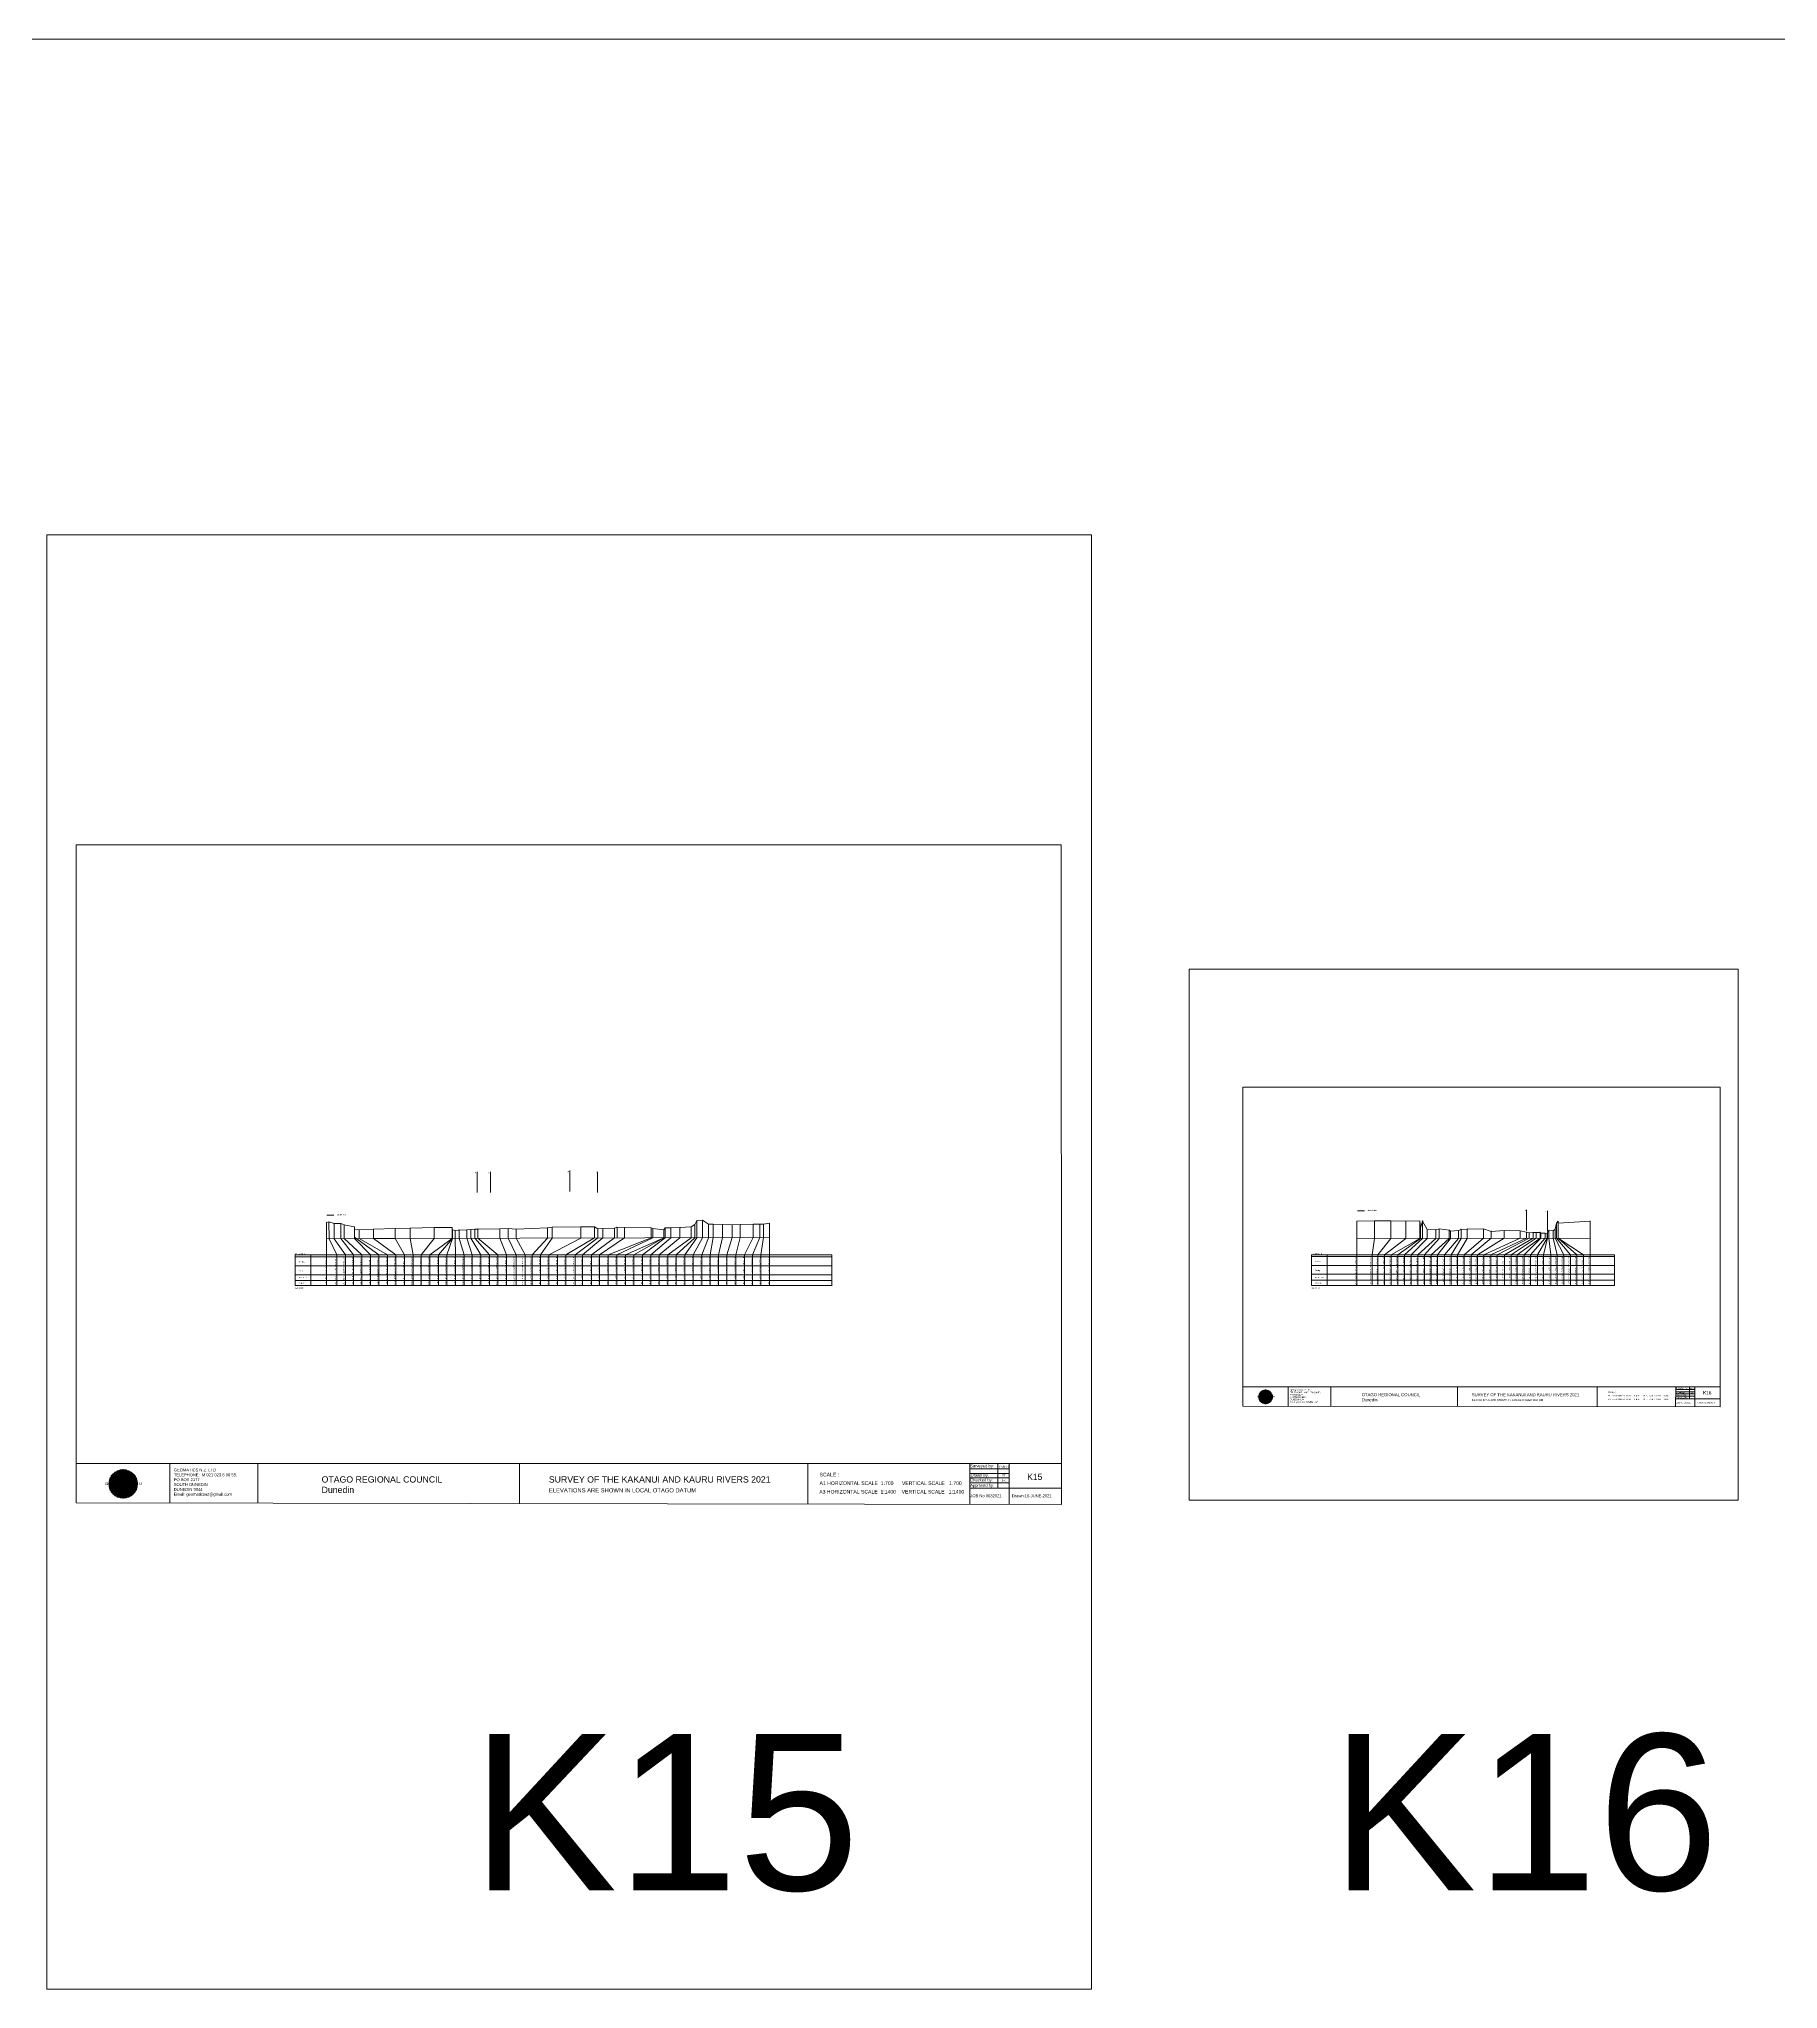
# Model space of a CAD drawing. Header units: millimetres. Extents: x -13804604 to 13046302109, y -19137686871 to 1424964600.
# Drawn here: x -2100456 to -1320707, y -184259 to 690096 of the extents above; entities that cross this region are included whole.
import ezdxf

# ---------------------------------------------------------------- set-up
doc = ezdxf.new("R2010")
doc.units = ezdxf.units.MM
doc.header["$PDMODE"] = 35
doc.header["$PDSIZE"] = 20
doc.layers.get('0').update_dxf_attribs({"lineweight": 0})
doc.layers.add('Datum revision K8-21', color=7, linetype='Continuous', lineweight=0)
doc.layers.add('geo', color=7, linetype='Continuous', lineweight=0)
doc.styles.get("Standard").update_dxf_attribs({"font": 'arial.ttf'})

# ---------------------------------------------------------------- blocks, each defined once
blk = doc.blocks.new('Geomatics_Circle_SPT')
at = {"layer": 'geo', "color": 2, "linetype": 'Continuous', "lineweight": 0}
for p, q in [((0, 25.2), (-25.2, 0)), ((-24.7, 4.9), (-4.9, 24.7)), ((-24.7, -4.9), (4.9, 24.7)), ((4.9, -24.7), (-24.7, 4.9)), ((-24.7, 0), (0, -24.7)), ((-9.7, 23.3), (-23.3, 9.6)), ((9.7, 23.3), (-23.3, -9.7)), ((-23.3, 9.7), (9.7, -23.3)), ((-21, 14), (-14, 21)), ((-21, -14), (14, 21)), ((14, -21), (-21, 14)), ((0, 0), (-17.8, 17.8)), ((0, 0), (-17.8, -17.8)), ((-14, 21), (21, -14)), ((21, 14), (-14, -21)), ((23.3, -9.7), (-9.7, 23.3)), ((-9.7, -23.3), (23.3, 9.7)), ((-4.9, 24.7), (24.7, -4.9)), ((24.7, 4.9), (-4.9, -24.7)), ((25.2, 0), (0, 25.2)), ((0, 0), (17.8, 17.8)), ((0, 0), (17.8, -17.8)), ((0, -24.8), (25.2, 0)), ((4.9, 24.7), (24.7, 4.9)), ((23.3, 9.7), (9.7, 23.3)), ((14, 21), (21, 14)), ((17.8, 18.1), (17.8, 18.1)), ((-4.9, -24.7), (-24.7, -4.9)), ((-23.3, -9.7), (-9.7, -23.3)), ((-14, -21), (-21, -14)), ((-17.8, -17.8), (-17.8, -17.8)), ((24.7, -4.9), (4.9, -24.7)), ((4.9, -24.7), (4.9, -24.7)), ((9.7, -23.3), (23.3, -9.7)), ((21, -14), (14, -21)), ((18.1, -17.8), (18.1, -17.8))]:
    blk.add_line(p, q, dxfattribs=at)
at = {"layer": 'geo', "color": 1, "linetype": 'Continuous', "lineweight": 0}
for p, q in [((-25.2, 0), (9.7, 23.3)), ((-25.2, 0), (-9.6, 23.3)), ((-25.2, 0), (23.3, 9.7)), ((-25.2, 0), (-23.3, 9.7)), ((-23.3, -9.7), (-25.2, 0)), ((-9.6, -23.3), (-25.2, 0)), ((9.7, -23.3), (-25.2, 0)), ((-4.9, 24.8), (-24.7, -4.9)), ((4.9, 24.7), (-24.7, 4.9)), ((14, 21), (-24.7, -4.9)), ((-14, 21), (-24.7, 4.9)), ((21, 14), (-24.7, 4.9)), ((-21, 14), (-24.7, -4.9)), ((0, 0), (-24.7, 4.9)), ((-24.7, 4.9), (-21, -14)), ((-24.7, 4.9), (-4.9, -24.7)), ((-24.7, 4.9), (14, -21)), ((-24.7, 4.9), (-24.7, 4.9)), ((0, 0), (-24.7, -4.9)), ((-23.3, 9.7), (0, 25.2)), ((-23.3, -9.6), (0, 25.2)), ((-23.3, -9.6), (17.8, 17.8)), ((-23.3, 9.7), (-17.8, 17.9)), ((-23.3, -9.6), (-17.8, 17.9)), ((-23.3, 9.7), (17.8, 17.8)), ((-17.8, -17.8), (-23.3, 9.7)), ((0, -25.2), (-23.3, 9.7)), ((-23.3, 9.7), (17.8, -17.8)), ((-23.3, 9.7), (25.2, 0)), ((-23.3, 9.4), (-23.3, 9.4)), ((-23.3, -9.7), (25.2, 0)), ((4.9, 24.8), (-21, -14)), ((-4.9, 24.7), (-21, 14)), ((14, 21), (-21, 14)), ((-14, 21), (-21, -14)), ((0, 0), (-21, 14)), ((-21, 14), (-14, -21)), ((-21, 14), (4.9, -24.7)), ((-21, 14), (-21, 14)), ((24.7, 4.9), (-21, 14)), ((0, 0), (-21, -14)), ((-17.9, 17.6), (-17.9, 17.6)), ((-17.8, 17.8), (9.7, 23.3)), ((-17.8, 17.8), (-9.6, 23.3)), ((-17.8, -17.8), (9.7, 23.3)), ((-17.8, -17.8), (-9.7, 23.3)), ((-9.7, -23.3), (-17.8, 17.8)), ((-17.8, 17.8), (9.7, -23.3)), ((-17.8, 17.8), (23.3, -9.6)), ((-17.8, 17.8), (23.3, 9.7)), ((-17.8, -17.8), (23.3, 9.7)), ((4.9, 24.7), (-14, 21)), ((-4.9, 24.7), (-14, -20.9)), ((0, 0), (-14, 21)), ((-14, 21), (-4.9, -24.7)), ((-14, 21), (-14, 21)), ((24.7, -4.9), (-14, 21)), ((21, 14), (-14, 21)), ((-14, -21), (24.7, 4.9)), ((0, 0), (-14, -21)), ((-9.8, 23.1), (-9.8, 23.1)), ((-9.7, 23.3), (0, 25.2)), ((-9.7, 23.3), (0, -25.2)), ((-9.7, -23.3), (0, 25.2)), ((-9.6, 23.3), (17.8, -17.8)), ((-9.6, 23.3), (25.2, 0)), ((-9.6, 23.3), (17.8, 17.8)), ((-9.6, -23.3), (17.8, 17.9)), ((25.2, 0), (-9.6, -23.3)), ((0, 0), (-4.9, 24.7)), ((-4.9, 24.7), (-4.9, 24.7)), ((21, -14), (-4.9, 24.7)), ((24.8, 4.9), (-4.9, 24.7)), ((14, 21), (-4.9, 24.7)), ((-4.9, -24.7), (21, 14)), ((0, 0), (-4.9, -24.7)), ((-0.2, 25.1), (-0.2, 25.1)), ((0, 25.2), (9.7, -23.3)), ((0, 25.2), (23.3, -9.7)), ((0, 25.2), (23.3, 9.7)), ((0, 25.2), (9.7, 23.3)), ((0, 0), (4.9, 24.7)), ((0, -25.2), (9.7, 23.3)), ((0, 0), (14, 21)), ((0, 0), (21, 14)), ((23.3, 9.7), (0, -25.2)), ((0, 0), (24.8, 4.9)), ((0, 0), (4.9, -24.7)), ((0, 0), (14, -21)), ((0, 0), (21, -14)), ((0, 0), (24.8, -4.9)), ((21, 14), (4.9, 24.8)), ((14, -21), (4.9, 24.7)), ((24.7, -4.9), (4.9, 24.7)), ((4.9, 24.7), (4.9, 24.7)), ((4.9, -24.7), (14, 21)), ((4.9, -24.7), (24.7, 4.9)), ((9.4, 23.3), (9.4, 23.3)), ((9.7, 23.3), (17.8, -17.8)), ((9.7, 23.3), (25.2, 0)), ((9.7, 23.3), (17.8, 17.9)), ((17.8, 17.8), (9.7, -23.3)), ((25.2, 0), (9.7, -23.3)), ((21, -14), (14, 21)), ((24.7, 4.9), (14, 21)), ((14, 21), (14, 21)), ((14, -21), (21, 14)), ((17.6, 17.9), (17.6, 17.9)), ((17.8, 17.8), (23.3, -9.7)), ((17.8, 17.8), (23.3, 9.7)), ((23.3, 9.7), (17.8, -17.8)), ((24.7, -4.9), (21, 14)), ((21, 14), (21, 14)), ((21, -14), (24.7, 4.9)), ((23.1, 9.8), (23.1, 9.8)), ((23.3, 9.7), (25.2, 0)), ((25.2, 0), (23.3, -9.6)), ((24.7, 4.9), (24.7, 4.9)), ((25.1, 0.2), (25.1, 0.2)), ((-25.2, 0), (23.3, -9.7)), ((-25.1, -0.2), (-25.1, -0.2)), ((-24.7, -4.9), (-24.7, -4.9)), ((-24.7, -4.9), (-14, -21)), ((-24.7, -4.9), (4.9, -24.7)), ((-24.7, -4.9), (21, -14)), ((-17.8, -17.8), (-23.3, -9.7)), ((0, -25.2), (-23.3, -9.6)), ((17.8, -17.8), (-23.3, -9.6)), ((-23.1, -9.8), (-23.1, -9.8)), ((-21, -14), (24.7, -4.9)), ((-21, -14), (-21, -14)), ((-21, -14), (-4.9, -24.7)), ((-21, -14), (14, -21)), ((23.3, -9.7), (-17.8, -17.8)), ((-9.6, -23.3), (-17.8, -17.8)), ((9.7, -23.3), (-17.8, -17.8)), ((-17.6, -17.9), (-17.6, -17.9)), ((-14, -21), (21, -14)), ((-14, -21), (-14, -21)), ((-14, -21), (4.9, -24.7)), ((17.8, -17.8), (-9.7, -23.3)), ((0, -25.2), (-9.7, -23.3)), ((-9.4, -23.3), (-9.4, -23.3)), ((-4.9, -24.7), (24.7, -4.9)), ((-4.9, -24.7), (14, -21)), ((-4.9, -24.7), (-4.9, -24.7)), ((23.3, -9.6), (0, -25.2)), ((9.7, -23.3), (0, -25.2)), ((0.2, -25.1), (0.2, -25.1)), ((4.9, -24.7), (21, -14)), ((4.9, -24.7), (4.9, -24.7)), ((17.8, -17.8), (9.7, -23.3)), ((9.8, -23.1), (9.8, -23.1)), ((14, -21), (24.7, -4.9)), ((14, -21), (14, -21)), ((23.3, -9.6), (17.8, -17.8)), ((17.9, -17.6), (17.9, -17.6)), ((21, -14), (21, -14)), ((23.3, -9.4), (23.3, -9.4)), ((24.7, -4.9), (24.7, -4.9))]:
    blk.add_line(p, q, dxfattribs=at)
at = {"layer": 'geo', "color": 114, "linetype": 'Continuous', "lineweight": 0}
for p, q in [((17.9, 17.8), (-25.2, 0)), ((-24.7, 4.9), (14, 21)), ((-24.7, -4.9), (21, 14)), ((-14, -21), (-24.7, 4.9)), ((9.7, 23.3), (-23.3, 9.7)), ((0, 0), (-23.3, 9.7)), ((-23.3, 9.7), (-9.7, -23.3)), ((0, 0), (-23.3, -9.7)), ((-4.9, -24.7), (-21, 14)), ((-20.9, 14), (4.9, 24.7)), ((24.8, 4.9), (-20.9, -14)), ((0, 25.2), (-17.8, 17.8)), ((-17.8, 17.8), (0, -25.2)), ((-14, 21), (-4.9, 24.7)), ((4.9, -24.7), (-14, 21)), ((0, 0), (-9.7, 23.3)), ((0, 0), (-9.7, -23.3)), ((-4.9, 24.7), (14, -21)), ((17.8, -17.8), (0, 25.2)), ((0, 0), (9.7, 23.3)), ((0, 0), (23.3, 9.7)), ((0, 0), (9.7, -23.3)), ((0, 0), (23.3, -9.7)), ((4.9, 24.7), (21, -14)), ((23.3, -9.7), (9.7, 23.3)), ((14, 21), (24.7, -4.9)), ((25.2, 0), (17.8, 17.8)), ((21, 14), (24.7, 4.9)), ((-25.2, 0), (-17.8, -17.8)), ((-21, -14), (-24.7, -4.9)), ((-17.8, -17.8), (25.2, 0)), ((24.8, -4.9), (-14, -21)), ((-9.6, -23.3), (23.3, -9.7)), ((21, -14), (-4.9, -24.8)), ((0, -25.2), (17.9, -17.8)), ((14, -21), (4.9, -24.8))]:
    blk.add_line(p, q, dxfattribs=at)
at = {"layer": 'geo', "color": 250, "linetype": 'Continuous', "lineweight": 0}
for p, q in [((0, 0), (-25.2, 0)), ((24.7, 4.9), (-24.7, 4.9)), ((-24.7, 4.9), (-24.7, -4.9)), ((-23.3, 9.7), (23.3, 9.7)), ((-23.3, 9.7), (-23.3, 9.7)), ((-23.3, -9.7), (-23.3, 9.7)), ((21, 14), (-21, 14)), ((-21, 14), (-21, -14)), ((-17.8, 17.8), (17.8, 17.8)), ((-17.8, -17.8), (-17.8, 17.8)), ((-14, 21), (-14, 21)), ((14, 21), (-14, 21)), ((-14, 20.9), (-14, -21)), ((-9.7, 23.3), (9.7, 23.3)), ((-9.7, -23.3), (-9.7, 23.3)), ((-4.9, 24.7), (4.9, 24.7)), ((-4.9, 24.7), (-4.9, -24.7)), ((0, 0), (0, 25.2)), ((0, 0), (0, -25.2)), ((0, 0), (25.2, 0)), ((4.9, 24.7), (4.9, -24.7)), ((9.7, -23.3), (9.7, 23.3)), ((14, 21), (14, -21)), ((17.8, -17.8), (17.8, 17.8)), ((21, 14), (21, 14)), ((21, -14), (21, 14)), ((23.3, 9.7), (23.3, -9.7)), ((24.7, 4.9), (24.7, 4.9)), ((24.7, -4.9), (24.7, 4.9)), ((-24.7, -4.9), (24.7, -4.9)), ((23.3, -9.7), (-23.3, -9.7)), ((-21, -14), (21, -14)), ((17.8, -17.8), (-17.8, -17.8)), ((-14, -21), (14, -21)), ((9.7, -23.3), (-9.7, -23.3)), ((-4.9, -24.7), (4.9, -24.7))]:
    blk.add_line(p, q, dxfattribs=at)
blk = doc.blocks.new('GeomaticsNZ TITLE BLOCK')
at = {"color": 7, "linetype": 'Continuous', "lineweight": 0}
for p, q in [((0, 94.9), (0, 1579.2)), ((0, 1579.2), (2363.4, 1579.2)), ((2363.4, 1579.2), (2364, 94.9)), ((2364, 94.9), (0, 94.9)), ((0, 94.9), (0, 0)), ((15.9, 94.9), (2364, 94.9)), ((224.3, 95.2), (224.3, -0.3)), ((2364, 94.9), (382.6, 94.9)), ((435.8, 95.2), (435.8, -0.7)), ((1063.4, 94.9), (1063.4, -2.4)), ((1755.4, 94.9), (1755.4, -2.6)), ((2143.9, 94.9), (2143.7, -3)), ((2211.5, 94.9), (2211.5, 36.1)), ((2238.6, 94.8), (2238.6, -3.2)), ((2364, -3.5), (2364, 94.9)), ((2143.6, 60.4), (2238.6, 60.4)), ((2143.8, 48.6), (2238.6, 48.6)), ((2143.9, 81.9), (2238.6, 81.7)), ((2143.9, 71), (2238.6, 71)), ((0, 0), (2364, -3.5)), ((2143.8, 35.4), (2364, 35.3))]:
    blk.add_line(p, q, dxfattribs=at)
at = {"color": 7, "linetype": 'Continuous', "lineweight": 0, "xscale": 1.36, "yscale": 1.36, "zscale": 1.36}
blk.add_blockref('Geomatics_Circle_SPT', (112.4, 45.7), dxfattribs=at)
at = {"color": 7, "linetype": 'Continuous', "lineweight": 0}
for s, p in [('PK&RR', (2213.2, 84.8)), ('ST', (2220.3, 63.6)), ('PK', (2220.4, 50.6))]:
    blk.add_text(s, height=5, dxfattribs=at).set_placement(p)
at = {"color": 7, "linetype": 'Continuous', "lineweight": 0, "attachment_point": 1}
for s, width, heights, insert, char_height in [('{\\C256;Geomatics N.Z. LTD                   }', 125.079, [15.8], (68.8, 49.9), 7), ('{\\C256;GEOMATICS N.Z. LTD                   \\PTELEPHONE:  M 021 023 6 00 55;\\PPO BOX 2177\\PSOUTH DUNEDIN\\PDUNEDIN 9044\\PEmail: geomaticsnz@gmail.com}', 3535.727, [94.7], (234, 82.7), 7), ('{\\C256;OTAGO REGIONAL COUNCIL\\PDunedin}', 3535.727, [0], (588.6, 64), 15), ('{\\C256;SURVEY OF THE KAKANUI AND KAURU RIVERS 2021}', 3535.727, [0], (1133.8, 64), 15), ('{\\C256;Surveyed by:}', 3535.727, [0], (2144.7, 92.4), 7), ('{\\C256;Checked by:}', 3535.727, [0], (2144.7, 58.6), 7), ('{\\C256;Drawn by:}', 3535.727, [0], (2145.8, 70.4), 7), ('{\\C256;ELEVATIONS ARE SHOWN IN LOCAL OTAGO DATUM}', 3535.727, [0], (1134.1, 35.4), 10), ('{\\C256;Approved by:}', 3535.727, [0], (2144.7, 45.9), 7), ('{\\C256;JOB No 0032021}', 3535.727, [0], (2145.3, 20.8), 7), ('{\\C256;Drawn:16-JUNE-2021}', 3535.727, [0], (2244.7, 20.7), 7)]:
    blk.add_mtext_dynamic_manual_height_columns(s, width=width, gutter_width=159, heights=heights, dxfattribs=dict(at, insert=insert, char_height=char_height))

msp = doc.modelspace()

# ---------------------------------------------------------------- linework, layer by layer
at = {"lineweight": 0}
for p, q in [((-1971511.427, 159405), (-1971511.427, 135602.182)), ((-1772913.357, 159180), (-1772913.357, 131248.305)), ((-1968094.538, 152177.027), (-1962964.289, 145000)), ((-1965067.792, 152185.085), (-1959406.363, 145000)), ((-1963584.923, 152189.033), (-1955753.499, 145000)), ((-1959025.095, 152201.172), (-1951872.671, 145000)), ((-1959000.073, 152827.484), (-1948054.44, 145000)), ((-1944152.745, 145000), (-1956884.498, 152206.871)), ((-1950498.746, 152223.871), (-1940502.979, 145000)), ((-1934043.251, 152267.68), (-1932648.86, 145000)), ((-1923247.463, 152296.421), (-1929159.811, 145000)), ((-1915208.927, 152317.821), (-1925174.516, 145000)), ((-1915116.659, 152318.067), (-1921383.139, 145000)), ((-1915029.132, 152318.3), (-1917607.826, 145000)), ((-1913919.802, 152321.253), (-1913720.164, 145000)), ((-1912123.619, 152326.035), (-1909816.334, 145000)), ((-1908609.451, 152335.39), (-1906175.135, 145000)), ((-1906777.498, 152340.267), (-1902326.236, 145000)), ((-1962964.289, 131248.305), (-1962964.289, 145000)), ((-1959406.363, 145000), (-1959406.363, 131248.305)), ((-1955753.499, 145000), (-1955753.499, 131248.305)), ((-1951872.671, 145000), (-1951872.671, 131248.305)), ((-1948054.44, 145000), (-1948054.44, 131248.305)), ((-1944152.745, 145000), (-1944152.745, 131248.305)), ((-1940502.979, 145000), (-1940502.979, 131248.305)), ((-1932648.86, 145000), (-1932648.86, 131248.305)), ((-1929046.218, 145000), (-1929046.218, 131248.305)), ((-1925174.516, 145000), (-1925174.516, 131248.305)), ((-1921383.139, 145000), (-1921383.139, 131248.305)), ((-1917607.826, 145000), (-1917607.826, 131248.305)), ((-1913720.164, 145000), (-1913720.164, 131248.305)), ((-1909816.334, 145000), (-1909816.334, 131248.305)), ((-1906175.135, 145000), (-1906175.135, 131248.305)), ((-1902326.236, 145000), (-1902326.236, 131248.305)), ((-1898526.951, 145000), (-1898526.951, 131025.918)), ((-1894739.439, 145000), (-1894739.439, 131248.305)), ((-1890879.968, 145000), (-1890879.968, 131248.305)), ((-1886469.217, 145000), (-1886469.217, 131248.305)), ((-1882471.901, 145000), (-1882471.901, 131248.305)), ((-1879356.796, 145000), (-1879356.796, 131248.305)), ((-1875589.049, 145000), (-1875589.049, 131248.305)), ((-1871911.783, 145000), (-1871911.783, 131248.305)), ((-1867940.481, 145000), (-1867940.481, 131248.305)), ((-1864231.292, 145000), (-1864231.292, 131248.305)), ((-1860048.039, 145000), (-1860048.039, 131248.305)), ((-1856785.554, 145000), (-1856785.554, 131248.305)), ((-1852736.519, 145000), (-1852736.519, 131248.305)), ((-1845235.331, 145000), (-1845235.331, 131248.305)), ((-1841386.432, 145000), (-1841386.432, 131248.305)), ((-1837467.573, 145000), (-1837467.573, 131248.305)), ((-1833801.086, 145000), (-1833801.086, 131248.305)), ((-1829920.161, 145000), (-1829920.161, 131248.305)), ((-1826187.756, 145000), (-1826187.756, 131248.305)), ((-1822335.644, 145000), (-1822335.644, 131248.305)), ((-1818505.193, 145000), (-1818505.193, 131248.305)), ((-1814739.208, 145000), (-1814739.208, 131248.305)), ((-1810905.958, 145000), (-1810905.958, 131248.305)), ((-1807079.549, 145000), (-1807079.549, 131248.305)), ((-1803296.36, 145000), (-1803296.36, 131248.305)), ((-1799556.389, 145000), (-1799556.389, 131248.305)), ((-1795708.319, 145000), (-1795708.319, 131248.305)), ((-1791982.341, 145000), (-1791982.341, 131248.305)), ((-1788076.852, 145000), (-1788076.852, 131248.305)), ((-1784149.701, 145000), (-1784149.701, 131248.305)), ((-1780480.001, 145000), (-1780480.001, 131248.305)), ((-1776756.199, 145000), (-1776756.199, 131248.305))]:
    msp.add_line(p, q, dxfattribs=at)
at = {"color": 1, "linetype": 'Continuous', "lineweight": 0}
for p, q in [((-1971346.786, 162675.782), (-1968274.613, 162675.782)), ((-1509241.611, 164633.766), (-1506169.439, 164633.766))]:
    msp.add_line(p, q, dxfattribs=at)
at = {"color": 7, "lineweight": 0}
for p, q in [((-1968094.538, 158945), (-1968094.538, 152177.027)), ((-1965067.792, 159055), (-1965067.792, 152185.085)), ((-1963584.923, 158415), (-1963584.923, 152189.033)), ((-1959025.095, 157425), (-1959025.095, 152201.172)), ((-1857435.322, 157468), (-1857435.322, 152471.628)), ((-1851356.011, 157408), (-1851356.011, 152487.812)), ((-1808103.674, 157469), (-1808103.674, 152602.96)), ((-1806458.074, 158459), (-1806458.074, 152607.341)), ((-1805543.968, 160339), (-1805543.968, 152609.775)), ((-1802884.268, 160419), (-1802884.268, 152616.855)), ((-1800221.587, 158740), (-1800221.587, 152623.944)), ((-1798148.188, 158620), (-1798148.188, 152629.464)), ((-1793984.942, 158490), (-1793984.942, 152640.547)), ((-1789638.683, 158440), (-1789638.683, 152652.118)), ((-1786075.54, 158470), (-1786075.54, 152661.604)), ((-1780272.622, 158610), (-1780272.622, 152677.053)), ((-1777213.827, 158620), (-1777213.827, 152685.196)), ((-1775534.32, 158670), (-1775534.32, 152689.667)), ((-1959000.073, 156345), (-1959000.073, 152827.484)), ((-1956884.498, 156095), (-1956884.498, 152206.871)), ((-1950498.746, 156495), (-1950498.746, 152223.871)), ((-1940732.091, 156706), (-1940720.228, 152249.904)), ((-1934043.251, 156816), (-1934043.251, 152267.68)), ((-1923247.463, 157166), (-1923247.463, 152296.421)), ((-1915208.927, 156446), (-1915208.927, 152317.821)), ((-1915116.659, 156186), (-1915116.659, 152318.067)), ((-1915029.132, 156164.061), (-1915029.132, 152318.3)), ((-1913919.802, 155886), (-1913919.802, 152321.253)), ((-1912123.619, 156056), (-1912123.619, 152326.035)), ((-1908609.451, 156176), (-1908609.451, 152335.39)), ((-1906777.498, 156316), (-1906777.498, 152340.267)), ((-1905057.599, 156467), (-1905057.599, 152344.846)), ((-1903619.208, 156507), (-1903619.208, 152348.676)), ((-1893871.118, 156617), (-1893871.118, 152374.627)), ((-1890071.764, 156687), (-1890071.764, 152384.742)), ((-1886513.051, 156477), (-1886502.181, 152394.245)), ((-1872516.999, 157077), (-1872516.999, 152431.477)), ((-1870404.239, 157288), (-1870404.239, 152437.101)), ((-1849940.182, 156628), (-1849940.182, 152491.582)), ((-1847605.746, 156718), (-1847605.746, 152497.796)), ((-1842430.174, 156818), (-1842430.174, 152511.575)), ((-1841278.94, 157278), (-1841278.94, 152514.64)), ((-1825970.398, 157065.32), (-1825970.398, 152555.395)), ((-1825226.917, 156739), (-1825226.917, 152557.374)), ((-1820268.153, 156089), (-1820268.153, 152570.575)), ((-1820215.711, 156119), (-1820215.711, 152570.715)), ((-1819644.862, 157029), (-1819644.862, 152572.235)), ((-1817162.812, 156999), (-1817162.812, 152578.842)), ((-1813051.996, 157129), (-1813051.996, 152589.786)), ((-1744935.027, 145000), (-1744935.027, 131025.918))]:
    msp.add_line(p, q, dxfattribs=at)
at = {"color": 7, "linetype": 'Continuous', "lineweight": 0}
for p, q in [((-1509577.674, 160071), (-1509577.674, 131248.305)), ((-1501631.151, 160121), (-1501631.151, 152205.516)), ((-1494346.641, 160151), (-1494346.641, 152224.91)), ((-1487585.836, 160052), (-1487585.836, 152242.908)), ((-1481280.785, 160112), (-1481280.785, 152259.694)), ((-1480052.221, 160092), (-1480052.221, 152262.965)), ((-1420054.071, 159145), (-1420054.071, 152422.693)), ((-1419303.101, 160075), (-1419303.101, 152424.693)), ((-1419213.011, 159105), (-1419213.011, 152424.933)), ((-1404900.465, 160085), (-1404900.465, 131248.305)), ((-1971511.427, 152167.931), (-1950498.746, 152223.871)), ((-1509577.674, 152184.361), (-1404900.465, 152463.036)), ((-1501631.151, 152205.516), (-1502710.329, 145000)), ((-1494346.641, 152224.91), (-1500147.654, 145000)), ((-1487585.836, 152242.908), (-1497091.993, 145000)), ((-1481280.785, 152259.694), (-1494218.869, 145000)), ((-1480951.45, 152260.571), (-1491142.229, 145000)), ((-1480052.221, 152262.965), (-1488205.488, 145000)), ((-1478013.235, 152268.393), (-1485255.985, 145000)), ((-1474186.482, 152278.581), (-1482255.627, 145000)), ((-1480951.45, 157042), (-1480951.45, 152260.571)), ((-1472667.527, 152282.624), (-1479231.484, 145000)), ((-1478013.235, 156282), (-1478013.235, 152268.393)), ((-1474186.482, 156072), (-1474186.482, 152278.581)), ((-1467482.827, 152296.427), (-1473328.418, 145000)), ((-1472667.527, 156522), (-1472667.527, 152282.624)), ((-1463986.983, 152305.734), (-1470318.198, 145000)), ((-1467482.827, 155583), (-1467482.827, 152296.427)), ((-1467307.978, 145000), (-1462835.228, 152308.8)), ((-1464380.906, 145000), (-1460017.61, 152316.301)), ((-1463986.983, 155883), (-1463986.983, 152305.734)), ((-1462835.228, 156353), (-1462835.228, 152308.8)), ((-1461408.489, 145000), (-1452762.842, 152335.615)), ((-1460017.61, 156513), (-1460017.61, 152316.301)), ((-1449255.19, 152344.953), (-1458330.398, 145000)), ((-1455490.726, 145000), (-1443464.04, 152360.371)), ((-1452762.842, 156583), (-1452762.842, 152335.615)), ((-1452580.38, 145000), (-1436294.882, 152379.457)), ((-1433458.224, 152387.009), (-1449409.763, 145000)), ((-1449255.19, 155453), (-1449255.19, 152344.953)), ((-1443464.04, 155844), (-1443464.04, 152360.371)), ((-1430561.26, 152394.721), (-1443273.981, 145000)), ((-1429123.378, 152398.549), (-1440404.241, 145000)), ((-1427422.975, 152403.076), (-1437607.981, 145000)), ((-1436294.882, 155744), (-1436294.882, 152379.457)), ((-1427059.023, 152404.045), (-1434589.833, 145000)), ((-1433458.224, 155044), (-1433458.224, 152387.009)), ((-1425133.979, 152409.17), (-1431683.064, 145000)), ((-1430561.26, 154904), (-1430561.26, 152394.721)), ((-1429123.378, 154904), (-1429123.378, 152398.549)), ((-1424162.799, 152411.755), (-1428579.642, 145000)), ((-1427422.975, 155014), (-1427422.975, 152403.076)), ((-1427059.023, 154604), (-1427059.023, 152404.045)), ((-1424040.672, 152412.08), (-1425782.124, 145000)), ((-1425133.979, 154695), (-1425133.979, 152409.17)), ((-1424162.799, 154375), (-1424162.799, 152411.755)), ((-1424040.672, 154865), (-1424040.672, 152412.08)), ((-1423409.881, 155935), (-1423409.881, 152413.76)), ((-1423409.881, 152413.76), (-1422613.054, 145000)), ((-1420054.071, 152422.693), (-1413723.552, 145000)), ((-1419303.101, 152424.693), (-1410888.328, 145000)), ((-1419213.011, 152424.933), (-1407880.429, 145000)), ((-1978582.016, 145000), (-1978582.016, 131248.305)), ((-1529832.987, 145000), (-1529832.987, 131248.305)), ((-1529832.987, 145000), (-1394063.772, 145000)), ((-1529832.987, 144196.848), (-1394063.772, 144196.848)), ((-1529832.987, 140139.199), (-1394063.772, 140139.199)), ((-1522819.838, 145000), (-1522819.838, 131248.305)), ((-1502710.329, 131248.305), (-1502710.329, 145000)), ((-1500147.654, 131248.305), (-1500147.654, 145000)), ((-1497091.993, 131248.305), (-1497091.993, 145000)), ((-1494218.869, 131248.305), (-1494218.869, 145000)), ((-1491142.229, 131248.305), (-1491142.229, 145000)), ((-1488205.488, 131248.305), (-1488205.488, 145000)), ((-1485255.985, 131248.305), (-1485255.985, 145000)), ((-1482255.627, 131248.305), (-1482255.627, 145000)), ((-1479231.484, 131248.305), (-1479231.484, 145000)), ((-1473328.418, 131248.305), (-1473328.418, 145000)), ((-1470318.198, 131248.305), (-1470318.198, 145000)), ((-1467307.978, 131248.305), (-1467307.978, 145000)), ((-1464380.906, 131248.305), (-1464380.906, 145000)), ((-1461408.489, 131248.305), (-1461408.489, 145000)), ((-1458330.398, 131248.305), (-1458330.398, 145000)), ((-1455490.726, 131248.305), (-1455490.726, 145000)), ((-1452580.38, 131248.305), (-1452580.38, 145000)), ((-1449409.763, 131248.305), (-1449409.763, 145000)), ((-1443273.981, 131248.305), (-1443273.981, 145000)), ((-1440404.241, 131248.305), (-1440404.241, 145000)), ((-1437607.981, 131248.305), (-1437607.981, 145000)), ((-1434589.833, 131248.305), (-1434589.833, 145000)), ((-1431683.064, 131248.305), (-1431683.064, 145000)), ((-1428579.642, 131248.305), (-1428579.642, 145000)), ((-1425782.124, 131248.305), (-1425782.124, 145000)), ((-1422613.054, 131248.305), (-1422613.054, 145000)), ((-1419744.765, 131248.305), (-1419744.765, 145000)), ((-1416810.828, 131248.305), (-1416810.828, 145000)), ((-1413723.552, 131248.305), (-1413723.552, 145000)), ((-1410888.328, 131248.305), (-1410888.328, 145000)), ((-1407880.429, 131248.305), (-1407880.429, 145000)), ((-1394063.772, 145000), (-1394063.772, 131248.305)), ((-1985595.165, 135911.263), (-1744935.027, 135911.263)), ((-1985595.165, 133454.74), (-1744935.027, 133454.74)), ((-1529832.987, 136282.767), (-1394063.772, 136282.767)), ((-1529832.987, 133627.919), (-1394063.772, 133627.919)), ((-1529832.987, 131248.305), (-1394063.772, 131248.305)), ((-1982414.001, 129878.784), (-1982414.001, 129878.784)), ((-1526651.824, 129878.784), (-1526651.824, 129878.784))]:
    msp.add_line(p, q, dxfattribs=at)
at = {"color": 1, "lineweight": 0}
msp.add_lwpolyline([(-1971511.427, 159405), (-1970423.889, 159775), (-1968094.538, 158945), (-1965067.792, 159055), (-1963584.923, 158415), (-1959025.095, 157425), (-1959000.073, 156345), (-1956884.498, 156095), (-1950498.746, 156495), (-1940732.091, 156706), (-1934043.251, 156816), (-1923247.463, 157166), (-1915257.616, 157196), (-1915208.927, 156446), (-1915116.659, 156186), (-1913919.802, 155886), (-1912123.619, 156056), (-1908609.451, 156176), (-1906777.498, 156316), (-1905057.599, 156467), (-1903619.208, 156507), (-1893871.118, 156617), (-1890071.764, 156687), (-1886513.051, 156477), (-1872516.999, 157077), (-1870404.239, 157288), (-1857435.322, 157468), (-1851356.011, 157468), (-1849940.182, 156628), (-1847605.746, 156718), (-1842430.174, 156818), (-1841278.94, 157278), (-1837875.16, 157218), (-1825978.782, 157069), (-1825226.917, 156739), (-1820268.153, 156089), (-1820215.711, 156119), (-1819644.862, 157029), (-1817162.812, 156999), (-1813051.996, 157129), (-1808103.674, 157469), (-1806458.074, 158459), (-1805543.968, 160339), (-1802884.268, 160419), (-1800221.587, 158740), (-1798148.188, 158620), (-1793984.942, 158490), (-1789638.683, 158440), (-1786075.54, 158470), (-1780272.622, 158610), (-1777213.827, 158620), (-1775534.32, 158670), (-1772913.357, 159180)], dxfattribs=at)
at = {"color": 7, "lineweight": 0}
for points in [[(-1970423.889, 159775), (-1970403.645, 152170.88)], [(-1772913.357, 152696.645), (-1940720.228, 152249.904), (-1950498.746, 152249.904)], [(-1978582.016, 131248.305), (-1985595.165, 131248.305), (-1985595.165, 145000), (-1744935.027, 145000)], [(-1985595.165, 144076.552), (-1744935.027, 144076.552)], [(-1971511.427, 133454.74), (-1971511.427, 131248.305), (-1744935.027, 131248.305)], [(-1966937.56, 135602.182), (-1966937.56, 131248.305)]]:
    msp.add_lwpolyline(points, dxfattribs=at)
at = {"color": 1, "linetype": 'Continuous', "lineweight": 0}
msp.add_lwpolyline([(-1509577.674, 160071), (-1501631.151, 160121), (-1494346.641, 160151), (-1487585.836, 160052), (-1481280.785, 160112), (-1480951.45, 157042), (-1480052.221, 160092), (-1478013.235, 156282), (-1474186.482, 156072), (-1472667.527, 156522), (-1468194.104, 156033), (-1467482.827, 155583), (-1463986.983, 155883), (-1462835.228, 156353), (-1460017.61, 156513), (-1452762.842, 156583), (-1449255.19, 155453), (-1443464.04, 155844), (-1436294.882, 155744), (-1433458.224, 155044), (-1432217.38, 154804), (-1430561.26, 154904), (-1429123.378, 154904), (-1427422.975, 155014), (-1427059.023, 154604), (-1425133.979, 154695), (-1424162.799, 154375), (-1424040.672, 154865), (-1423409.881, 155935), (-1421540.628, 155755), (-1420682.068, 156385), (-1420054.071, 159145), (-1419303.101, 160075), (-1419213.011, 159105), (-1404900.465, 160085)], dxfattribs=at)
at = {"lineweight": 0}
for points in [[(-1970403.645, 152170.88), (-1966937.56, 145000), (-1966937.56, 135602.182)], [(-1940720.228, 152249.904), (-1936574.684, 145000), (-1936574.684, 131025.918)], [(-1905057.599, 152344.846), (-1898526.951, 145000)], [(-1903619.208, 152348.676), (-1894739.439, 145000)], [(-1893871.118, 152374.627), (-1890879.968, 145000)], [(-1890071.764, 152384.742), (-1886469.217, 145000)], [(-1886502.181, 152394.245), (-1882471.901, 145000)], [(-1872516.999, 152431.477), (-1879356.796, 145000)], [(-1870404.239, 157288), (-1870391.325, 152437.136), (-1875589.049, 145000)], [(-1837875.16, 157218), (-1837862.663, 152523.735), (-1849093.344, 145000), (-1849093.344, 131025.918)], [(-1971511.427, 145000), (-1971511.427, 131248.305), (-1978582.016, 131248.305)]]:
    msp.add_lwpolyline(points, dxfattribs=at)
at = {"color": 7, "linetype": 'Continuous', "lineweight": 0}
for points in [[(-1468194.104, 156033), (-1468184.151, 152294.56), (-1476200.331, 145000), (-1476200.331, 131248.305)], [(-1432217.38, 154804), (-1432210.955, 152390.329), (-1446638.078, 145000), (-1446638.078, 131248.305)], [(-1421540.628, 155755), (-1421531.746, 152418.76), (-1419744.765, 145000)], [(-1985595.165, 139999.492), (-1744935.027, 139999.492)]]:
    msp.add_lwpolyline(points, dxfattribs=at)
msp.add_lwpolyline([(-1420682.068, 156385), (-1420671.516, 152421.05), (-1416810.828, 145000)])
at = {"lineweight": 0}
for p in [(-1971511.427, 159405), (-1970423.889, 159775), (-1968094.538, 158945), (-1965067.792, 159055), (-1963584.923, 158415), (-1959025.095, 157425), (-1857435.322, 157468), (-1851356.011, 157408), (-1808103.674, 157469), (-1806458.074, 158459), (-1805543.968, 160339), (-1802884.268, 160419), (-1800221.587, 158740), (-1798148.188, 158620), (-1793984.942, 158490), (-1789638.683, 158440), (-1786075.54, 158470), (-1780272.622, 158610), (-1777213.827, 158620), (-1775534.32, 158670), (-1772913.357, 159180), (-1959000.073, 156345), (-1956884.498, 156095), (-1950498.746, 156495), (-1940732.091, 156706), (-1934043.251, 156816), (-1923247.463, 157166), (-1915257.616, 157196), (-1915208.927, 156446), (-1915116.659, 156186), (-1913919.802, 155886), (-1912123.619, 156056), (-1908609.451, 156176), (-1906777.498, 156316), (-1905057.599, 156467), (-1903619.208, 156507), (-1893871.118, 156617), (-1890071.764, 156687), (-1886513.051, 156477), (-1872516.999, 157077), (-1870404.239, 157288), (-1849940.182, 156628), (-1847605.746, 156718), (-1842430.174, 156818), (-1841278.94, 157278), (-1837875.16, 157218), (-1825978.782, 157069), (-1825226.917, 156739), (-1820268.153, 156089), (-1820215.711, 156119), (-1819644.862, 157029), (-1817162.812, 156999), (-1813051.996, 157129)]:
    msp.add_point(p, dxfattribs=at)
at = {"linetype": 'Continuous', "lineweight": 0}
for p in [(-1509577.674, 160071), (-1501631.151, 160121), (-1494346.641, 160151), (-1487585.836, 160052), (-1481280.785, 160112), (-1480052.221, 160092), (-1420054.071, 159145), (-1419303.101, 160075), (-1419213.011, 159105), (-1404900.465, 160085), (-1480951.45, 157042), (-1478013.235, 156282), (-1474186.482, 156072), (-1472667.527, 156522), (-1468194.104, 156033), (-1467482.827, 155583), (-1463986.983, 155883), (-1462835.228, 156353), (-1460017.61, 156513), (-1452762.842, 156583), (-1449255.19, 155453), (-1443464.04, 155844), (-1436294.882, 155744), (-1433458.224, 155044), (-1432217.38, 154804), (-1430561.26, 154904), (-1429123.378, 154904), (-1427422.975, 155014), (-1427059.023, 154604), (-1425133.979, 154695), (-1424162.799, 154375), (-1424040.672, 154865), (-1423409.881, 155935), (-1421540.628, 155755), (-1420682.068, 156385), (-1985595.165, 145000), (-1529832.987, 145000)]:
    msp.add_point(p, dxfattribs=at)
at = {"layer": 'Datum revision K8-21'}
for p, q in [((-1903951.944, 172893.776), (-1903951.944, 182218.734)), ((-1898045.709, 172850.325), (-1898045.709, 182175.284)), ((-1862382.071, 173374.523), (-1862382.071, 182699.482)), ((-1850025.383, 172815.902), (-1850025.383, 182140.861)), ((-1433458.224, 155846.736), (-1433458.224, 165171.695)), ((-1424027.108, 155338.185), (-1424027.108, 164663.144)), ((-1857435.322, 152471.628), (-1871911.783, 145000)), ((-1851356.011, 152487.812), (-1864231.292, 145000)), ((-1849940.182, 152491.582), (-1860048.039, 145000)), ((-1847605.746, 152497.796), (-1856785.554, 145000)), ((-1842430.174, 152511.575), (-1852736.519, 145000)), ((-1825970.398, 152555.395), (-1845235.331, 145000)), ((-1825226.917, 152557.374), (-1841386.432, 145000)), ((-1820268.153, 152570.575), (-1837467.573, 145000)), ((-1820215.711, 152570.715), (-1833801.086, 145000)), ((-1819644.862, 152572.235), (-1829920.161, 145000)), ((-1817162.812, 152578.842), (-1826187.756, 145000)), ((-1813051.996, 152589.786), (-1822335.644, 145000)), ((-1808103.674, 152602.96), (-1818505.193, 145000)), ((-1806458.074, 152607.341), (-1814739.208, 145000)), ((-1805543.968, 152609.775), (-1810905.958, 145000)), ((-1802884.268, 152616.855), (-1807079.549, 145000)), ((-1800221.587, 152623.944), (-1803296.36, 145000)), ((-1798148.188, 152629.464), (-1799556.389, 145000)), ((-1793984.942, 152640.547), (-1795708.319, 145000)), ((-1789638.683, 152652.118), (-1791982.341, 145000)), ((-1786075.54, 152661.604), (-1788076.852, 145000)), ((-1780272.622, 152677.053), (-1784149.701, 145000)), ((-1777213.827, 152685.196), (-1780480.001, 145000)), ((-1775534.32, 152689.667), (-1776756.199, 145000))]:
    msp.add_line(p, q, dxfattribs=at)
at = {"layer": 'Datum revision K8-21', "color": 1}
msp.add_lwpolyline([(-5817455.326, 690095.837), (-5397924.414, 690095.837), (524538.068, 690095.837)], dxfattribs=at)
at = {"layer": 'Datum revision K8-21', "color": 32, "true_color": 0xcd6928}
msp.add_lwpolyline([(-2096874.3, 467741.201), (-1628470.365, 467741.201), (-1628470.365, -184259.248), (-2096874.3, -184259.248)], close=True, dxfattribs=at)
at = {"layer": 'Datum revision K8-21'}
msp.add_lwpolyline([(-1584711.34, 273047.664), (-1338560.659, 273047.664), (-1338560.659, 34877.146), (-1584711.34, 34877.146)], close=True, dxfattribs=at)

# ---------------------------------------------------------------- block references
at = {"color": 7, "linetype": 'Continuous', "lineweight": 0}
for p, xscale, yscale, zscale in [((-2083730.551, 33671.502), 186.8759599228005, 186.8759599228005, 186.8759599228005), ((-1560651.888, 77111.142), 90.52460151977424, 90.52460151977424, 90.52460151977424)]:
    msp.add_blockref('GeomaticsNZ TITLE BLOCK', p, dxfattribs=dict(at, xscale=xscale, yscale=yscale, zscale=zscale))

# ---------------------------------------------------------------- texts
for s, height, p in [('Ground Level', 500, (-1966915.84, 162653.578)), ('Ground Level', 500, (-1504810.666, 164611.562)), ('DATUM 145.00', 500, (-1985665.912, 145146.766)), ('Northing', 500, (-1984068.906, 141560.657)), ('DATUM 145.00', 500, (-1529903.734, 145146.766)), ('Northing', 500, (-1528306.728, 141795.833)), ('Ground Level', 500, (-1984123.634, 134533.521)), ('Chainage', 500, (-1984121.247, 132077.102)), ('Easting', 500, (-1984141.711, 137481.59)), ('Ground Level', 500, (-1528361.456, 134533.521)), ('Chainage', 500, (-1528359.069, 132077.102)), ('Easting', 500, (-1528379.533, 137716.766)), ('Section K15', 500, (-1985665.923, 129797.682)), ('Section K16', 500, (-1529903.745, 129797.682)), ('A1 HORIZONTAL SCALE  1:300      VERTICAL SCALE   1:300 ', 700, (-1397022.829, 81416.936)), ('A3 HORIZONTAL SCALE  1:600      VERTICAL SCALE   1:600 ', 700, (-1397022.829, 79799.257)), ('SCALE :  ', 700, (-1397055.23, 83034.615)), ('K16', 1500, (-1354293.562, 82342.561)), ('SCALE :  ', 1629.1211, (-1750443.134, 45568.609)), ('K15', 2715.2018, (-1657348.228, 44026.481)), ('A3 HORIZONTAL SCALE  1:1400    VERTICAL SCALE   1:1400 ', 1629.12108, (-1750582.071, 37900.739)), ('A1 HORIZONTAL SCALE  1:700      VERTICAL SCALE   1:700 ', 1629.12108, (-1750459.799, 41734.674))]:
    msp.add_text(s, height=height, dxfattribs=at).set_placement(p)
at = {"color": 7, "linetype": 'Continuous', "lineweight": 0, "char_height": 70000, "attachment_point": 1}
for s, insert in [('K16', (-1521248.323, -69958.612)), ('K15', (-1906587.572, -69958.612))]:
    msp.add_mtext_dynamic_manual_height_columns(s, width=97508.68034, gutter_width=25000, heights=[0], dxfattribs=dict(at, insert=insert))
at = {"layer": 'Datum revision K8-21'}
for s, p in [('1.09    159.41  1426255.84  5005901.62', (-1971630.84, 131221.276)), ('2.18    159.78  1426255.65  5005900.53', (-1967275.518, 131276.869)), ('4.51    158.95  1426255.85  5005898.20', (-1963463.632, 131288.465)), ('7.54    159.06  1426256.09  5005895.18', (-1959652.087, 131264.25)), ('9.02    158.42  1426255.87  5005893.69', (-1955840.543, 131268.342)), ('13.58   157.43  1426258.44  5005889.40', (-1952028.657, 131221.276)), ('13.60   156.35  1426258.61  5005889.41', (-1948216.771, 131221.276)), ('15.72   156.10  1426259.00  5005887.33', (-1944404.885, 131221.276)), ('22.11   156.50  1426258.20  5005880.74', (-1940593, 131276.869)), ('31.87   156.71  1426259.34  5005871.04', (-1936781.455, 131268.001)), ('38.56   156.82  1426259.49  5005864.33', (-1932969.569, 131268.001)), ('49.36   157.17  1426260.05  5005853.54', (-1929157.683, 131288.465)), ('57.35   157.20  1426260.74  5005845.58', (-1925345.798, 131268.342)), ('57.39   156.45  1426261.06  5005845.56', (-1921533.912, 131268.342)), ('57.49   156.19  1426260.87  5005845.45', (-1917722.026, 131268.342)), ('58.68   155.89  1426261.00  5005844.26', (-1913910.481, 131268.342)), ('60.48   156.06  1426260.56  5005842.42', (-1910098.937, 131271.071)), ('63.99   156.18  1426261.12  5005838.94', (-1906287.392, 131271.071)), ('65.83   156.32  1426261.22  5005837.11', (-1902475.506, 131271.071)), ('67.55   156.47  1426261.29  5005835.39', (-1898663.621, 131271.071)), ('68.98   156.51  1426261.57  5005833.97', (-1894851.735, 131271.071)), ('78.73   156.62  1426262.07  5005824.23', (-1891039.849, 131264.25)), ('82.53   156.69  1426262.82  5005820.48', (-1887227.963, 131269.024)), ('86.09   156.48  1426263.19  5005816.94', (-1883416.078, 131269.024)), ('100.09  157.08  1426265.21  5005803.07', (-1879604.192, 131221.276)), ('102.20  157.29  1426264.68  5005800.90', (-1875792.306, 131221.276)), ('115.17  157.47  1426266.36  5005788.03', (-1871980.761, 131221.276)), ('121.25  157.41  1426266.06  5005781.90', (-1868168.876, 131221.276)), ('122.66  156.63  1426266.42  5005780.51', (-1864357.331, 131221.276)), ('125.00  156.72  1426266.80  5005778.20', (-1860545.445, 131221.276)), ('130.17  156.82  1426266.86  5005773.01', (-1856733.9, 131221.276)), ('131.32  157.28  1426267.04  5005771.87', (-1852922.015, 131221.276)), ('134.73  157.22  1426267.23  5005768.47', (-1849110.129, 131221.276)), ('146.63  157.07  1426268.28  5005756.62', (-1845298.243, 131221.276)), ('147.38  156.74  1426268.45  5005755.88', (-1841486.357, 131221.276)), ('152.34  156.09  1426269.11  5005750.96', (-1837674.472, 131221.276)), ('152.39  156.12  1426269.14  5005750.91', (-1833862.586, 131221.276)), ('152.96  157.03  1426268.83  5005750.31', (-1830050.7, 131221.276)), ('155.44  157.00  1426268.96  5005747.83', (-1826238.814, 131221.276)), ('159.55  157.13  1426269.61  5005743.76', (-1822426.928, 131221.276)), ('164.50  157.47  1426269.33  5005738.77', (-1818615.043, 131221.276)), ('166.15  158.46  1426269.94  5005737.17', (-1814803.157, 131221.276)), ('167.06  160.34  1426269.91  5005736.25', (-1810991.271, 131221.276)), ('169.72  160.42  1426270.37  5005733.62', (-1807179.385, 131221.276)), ('172.38  158.74  1426271.85  5005731.08', (-1803367.5, 131221.276)), ('174.46  158.62  1426270.29  5005728.86', (-1799555.614, 131221.276)), ('178.62  158.49  1426271.55  5005724.79', (-1795744.069, 131221.276)), ('182.97  158.44  1426272.37  5005720.50', (-1791932.524, 131221.276)), ('186.53  158.47  1426271.89  5005716.88', (-1788120.639, 131221.276)), ('192.33  158.61  1426272.29  5005711.09', (-1784308.753, 131221.276)), ('195.39  158.62  1426272.29  5005708.02', (-1780496.867, 131221.276)), ('197.07  158.67  1426272.59  5005706.36', (-1776777.229, 131221.276)), ('199.69  159.18  1426272.83  5005703.75', (-1772965.344, 131221.276))]:
    msp.add_text(s, height=500, rotation=90, dxfattribs=at).set_placement(p)
at = {"layer": 'Datum revision K8-21', "color": 7, "lineweight": 0}
for s, p in [('-27.73 160.07  1426377.67  5005879.82', (-1509666.612, 131333.548)), ('-19.79 160.12  1426381.80  5005873.03', (-1503181.148, 131648.18)), ('-12.50 160.15  1426385.16  5005866.55', (-1500214.969, 131648.18)), ('-5.74  160.05  1426388.83  5005860.87', (-1497248.791, 131648.18)), ('0.56   160.11  1426392.10  5005855.48', (-1494282.613, 131748.399)), ('0.89   157.04  1426391.24  5005855.24', (-1491316.435, 131748.399)), ('1.79   160.09  1426393.51  5005855.46', (-1488350.256, 131701.333)), ('3.83   156.28  1426393.28  5005852.42', (-1485384.078, 131748.058)), ('7.66   156.07  1426394.56  5005848.81', (-1482417.9, 131744.307)), ('9.18   156.52  1426396.25  5005847.93', (-1479451.721, 131748.399)), ('13.65  156.03  1426398.72  5005844.19', (-1476485.543, 131701.333)), ('14.36  155.58  1426398.40  5005843.20', (-1473519.365, 131701.333)), ('17.86  155.88  1426400.39  5005840.30', (-1470553.187, 131701.333)), ('19.01  156.35  1426401.35  5005839.52', (-1467587.008, 131701.333)), ('21.83  156.51  1426402.69  5005837.04', (-1464620.83, 131756.926)), ('29.08  156.58  1426406.46  5005830.84', (-1461654.652, 131756.926)), ('32.59  155.45  1426408.21  5005827.80', (-1458688.473, 131748.058)), ('38.38  155.84  1426410.89  5005822.66', (-1455722.295, 131748.058)), ('45.55  155.74  1426414.42  5005816.42', (-1452756.117, 131768.522)), ('48.39  155.04  1426415.78  5005813.93', (-1449790.28, 131768.522)), ('49.63  154.80  1426416.60  5005812.97', (-1446824.101, 131768.522)), ('51.28  154.90  1426417.47  5005811.56', (-1443857.923, 131748.399)), ('52.72  154.90  1426418.37  5005810.42', (-1440892.086, 131748.399)), ('54.42  155.01  1426419.48  5005809.10', (-1437925.908, 131748.399)), ('54.79  154.60  1426419.62  5005808.76', (-1434960.07, 131748.399)), ('56.71  154.70  1426420.73  5005807.18', (-1431994.233, 131748.399)), ('57.68  154.38  1426421.15  5005806.30', (-1429028.055, 131748.399)), ('57.80  154.87  1426421.00  5005806.07', (-1426061.876, 131748.399)), ('58.44  155.94  1426421.53  5005805.65', (-1423096.039, 131748.399)), ('60.30  155.76  1426422.31  5005803.94', (-1420129.861, 131751.128)), ('61.16  156.39  1426422.66  5005803.15', (-1417163.683, 131751.128)), ('61.79  159.15  1426423.10  5005802.68', (-1414197.504, 131751.128)), ('62.54  160.08  1426425.23  5005803.10', (-1411231.326, 131751.128)), ('62.63  159.11  1426424.55  5005802.57', (-1408265.148, 131751.128)), ('76.94  160.09  1426429.94  5005789.13', (-1405298.97, 131744.307))]:
    msp.add_text(s, height=500, rotation=90, dxfattribs=at).set_placement(p)
at = {"layer": 'Datum revision K8-21', "char_height": 500, "attachment_point": 1, "rotation": 90}
for insert in [(-1904936.609, 181451.723), (-1899030.375, 181408.272), (-1863366.737, 181932.471), (-1850694.181, 181510.787), (-1434127.022, 164541.621), (-1425011.774, 163896.133)]:
    msp.add_mtext_dynamic_manual_height_columns('W', width=3214.48154, gutter_width=25000, heights=[0], dxfattribs=dict(at, insert=insert))

doc.saveas('drawing.dxf')
